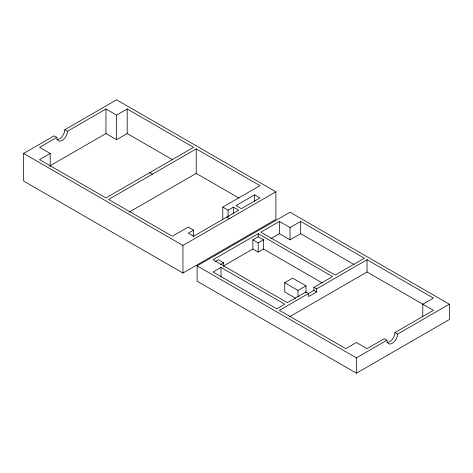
<?xml version="1.0" encoding="UTF-8"?>
<svg xmlns="http://www.w3.org/2000/svg" width="473" height="473" viewBox="0 0 473 473"><rect width="100%" height="100%" fill="white"/><g stroke="black" fill="none" stroke-linecap="round" stroke-linejoin="round"><path stroke-width="0.71" d="M56.837 139.618A7.509 4.334 -60 0 0 64.807 129.708L116.577 99.815L275.883 191.79L275.883 219.383L182.956 273.033L23.65 181.058L23.65 153.465L54.182 135.84L56.837 137.371A7.509 4.334 -60 0 0 62.146 140.44A7.509 4.334 -60 0 0 67.462 131.24L105.958 109.015L116.577 115.146L127.202 109.015L193.575 147.334L105.958 197.921L39.578 159.602L50.203 153.465L50.203 166.455M56.837 137.371L39.578 147.334L50.203 153.465M49.795 165.97L105.958 133.54L116.577 139.671L127.202 133.54L172.515 159.703M222.783 219.383L222.783 207.121L259.955 185.658L196.23 148.871L108.613 199.452L172.338 236.246L188.266 227.046L193.575 230.115L193.575 236.606M129.082 212.164L196.23 173.396L238.924 198.045M193.575 230.115L188.266 233.177L193.575 236.246L238.711 210.183L233.402 207.121L228.092 210.183L222.783 207.121M254.645 194.858L236.057 205.589L241.366 208.652L259.955 197.921L254.645 194.858L254.645 201.35M23.65 153.465L182.956 245.44L275.883 191.79M197.117 265.879L290.044 212.229L449.35 304.204L449.35 319.535L356.423 373.185L197.117 281.21L197.117 265.879L356.423 357.854L386.955 340.229A7.509 4.334 -60 0 0 392.265 343.292A7.509 4.334 -60 0 0 397.574 334.098L449.35 304.204M316.597 291.942L313.942 290.404L313.942 287.342L332.525 276.61L258.181 233.692L213.045 259.748L287.389 302.673L305.972 291.942L308.633 293.473L308.633 296.541L316.597 291.942L316.597 288.873L367.042 259.748L433.422 298.073L422.797 304.204L422.797 316.467M279.425 221.423L260.836 232.154L335.18 275.079L364.387 258.217L300.662 221.423L290.044 227.56L279.425 221.423L279.425 233.692L290.044 239.823L300.662 233.692L354.188 264.59M215.404 261.451L218.355 259.748L223.664 262.817L223.664 266.352M223.469 265.992L252.872 249.017L252.872 239.823L258.181 236.754L263.491 239.823L263.491 249.017L322.296 282.972M220.714 264.519L223.664 262.817M252.872 239.823L258.181 242.886L263.491 239.823M221.009 267.411L213.045 272.01L276.77 308.804L284.734 304.204L221.009 267.411L221.009 276.794M270.751 238.699L279.425 233.692M252.872 249.017L258.181 252.085L263.491 249.017M295.483 298.144L284.734 291.942L284.734 282.742L292.698 278.142L305.972 285.81L305.972 292.882M284.734 282.742L298.008 290.404L305.972 285.81M313.942 290.404L279.425 310.335L345.798 348.66L356.423 342.523L367.042 348.66L384.301 338.692L386.955 340.229M289.653 316.691L367.042 272.01L433.422 310.335L394.92 332.56A7.509 4.334 -60 0 1 386.955 342.47M149.77 172.627L152.424 174.165M226.768 217.083L229.423 218.615M64.807 129.708L67.462 131.24M394.92 332.56L397.574 334.098M313.942 287.342L316.597 288.873M367.042 259.748L367.042 272.01M356.423 357.854L356.423 373.185M300.662 221.423L300.662 233.692M298.008 290.404L298.008 296.772M290.044 227.56L290.044 239.823M258.181 233.692L258.181 236.754M258.181 242.886L258.181 252.085M233.402 207.121L233.402 213.613M228.092 210.183L228.092 216.675M196.23 148.871L196.23 173.396M182.956 245.44L182.956 273.033M127.202 109.015L127.202 133.54M116.577 115.146L116.577 139.671M105.958 109.015L105.958 133.54"/></g></svg>
